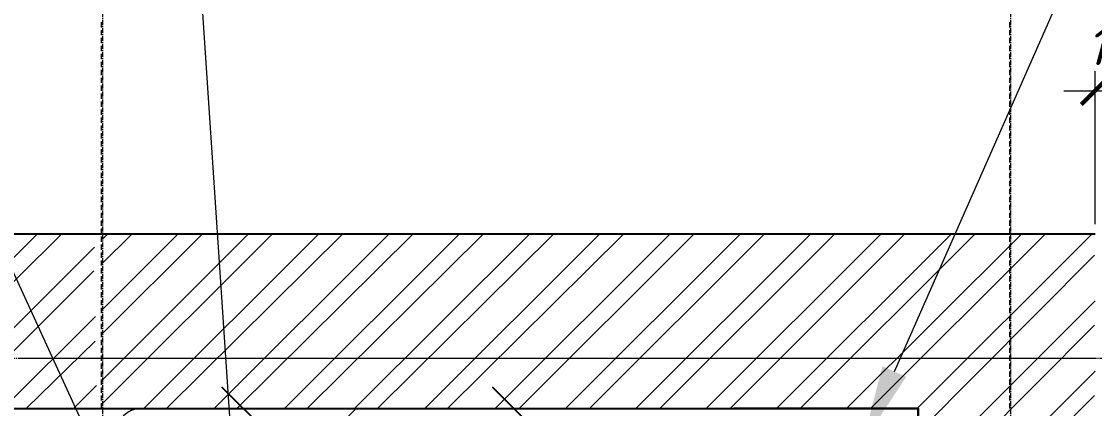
# Model space of a CAD drawing. Header units: millimetres. Extents: x -10178924 to 11692288, y -947381 to 58396.
# Drawn here: x 773199 to 776626, y -780951 to -779713 of the extents above; entities that cross this region are included whole.
import ezdxf

# ---------------------------------------------------------------- set-up
doc = ezdxf.new("R2010")
doc.units = ezdxf.units.MM
doc.linetypes.add('осевая', pattern=[50.8, 31.75, -6.35, 6.35, -6.35])
for name, color, linetype, lineweight in [('PDF _0', 7, 'Continuous', 9), ('PDF _Текст', 7, 'Continuous', 5), ('Размеры клад.', 7, 'Continuous', 0), ('Размеры осевые', 153, 'Continuous', 9), ('Стены.1', 7, 'Continuous', 25), ('ШТРИХОВКА', 252, 'Continuous', 15)]:
    doc.layers.add(name, color=color, linetype=linetype, lineweight=lineweight)
for name, color, linetype in [('PDF _ВК_Выноски', 7, 'Continuous'), ('PDF _Стены внутр.1', 7, 'Continuous'), ('PDF _Стены.1', 7, 'Continuous')]:
    doc.layers.add(name, color=color, linetype=linetype)
for name, color, linetype, true_color in [('PDF _Перегородки', 7, 'Continuous', 0x0037dd), ('PDF _Размеры осевые', 7, 'Continuous', 0x5d6970), ('PDF _САНТЕХНИКА', 140, 'Continuous', 0x00bfff), ('PDF _Стены отделка', 7, 'Continuous', 0xb505c2), ('PDF _штриховка', 7, 'Continuous', 0x95834a)]:
    doc.layers.add(name, color=color, linetype=linetype, true_color=true_color)
doc.styles.add('GOST 2.304_new', font='isocpeui.ttf')
doc.dimstyles.new('SPDS 1_50', dxfattribs={"dimscale": 50, "dimtxt": 2.5, "dimasz": 1.77, "dimexe": 1.25, "dimexo": 0.625, "dimtad": 1, "dimdec": 0, "dimrnd": 0.001, "dimtxsty": 'GOST 2.304_new', "dimblk": 'ARCHTICK', "dimcen": 2.5, "dimdle": 2, "dimclrt": 256, "dimadec": 0, "dimazin": 2, "dimtfac": 0.75, "dimtdec": 0, "dimtmove": 1, "dimatfit": 3, "dimfxl": 1, "dimtolj": 1, "dimlwd": 9, "dimlwe": 9, "dimarcsym": 0})

# ---------------------------------------------------------------- blocks, each defined once
blk = doc.blocks.new('_ArchTick')
at = {"color": 0, "linetype": 'ByBlock', "const_width": 0.15}
blk.add_lwpolyline([(-0.5, -0.5), (0.5, 0.5)], dxfattribs=at)
blk = doc.blocks.new('*D2650')
at = {"layer": 'Defpoints', "color": 0, "ltscale": 100, "transparency": 16777216}
for p in [(54419.4, 855.6), (54269.4, 398.1), (54419.4, 398.1)]:
    blk.add_point(p, dxfattribs=at)
at = {"layer": 'Размеры клад.', "color": 0, "lineweight": 9, "ltscale": 100, "transparency": 16777216}
for p, q in [((54269.4, 429.3), (54269.4, 918.1)), ((54419.4, 429.3), (54419.4, 918.1)), ((54169.4, 855.6), (54519.4, 855.6))]:
    blk.add_line(p, q, dxfattribs=at)
at = {"layer": 'Размеры клад.', "color": 0, "lineweight": 9, "ltscale": 100, "transparency": 16777216, "xscale": 88.5, "yscale": 88.5, "zscale": 88.5, "rotation": 180}
blk.add_blockref('_ArchTick', (54269.4, 855.6), dxfattribs=at)
at = {"layer": 'Размеры клад.', "color": 0, "lineweight": 9, "ltscale": 100, "transparency": 16777216, "xscale": 88.5, "yscale": 88.5, "zscale": 88.5}
blk.add_blockref('_ArchTick', (54419.4, 855.6), dxfattribs=at)
at = {"layer": 'Размеры клад.', "ltscale": 100, "transparency": 16777216, "insert": (54359.7, 1000.3), "char_height": 125, "attachment_point": 5, "style": 'GOST 2.304_new'}
blk.add_mtext('\\A1;150', dxfattribs=at)
blk = doc.blocks.new('_Oblique')
at = {"color": 0, "linetype": 'ByBlock', "lineweight": -2}
blk.add_line((-0.5, -0.5), (0.5, 0.5), dxfattribs=at)
blk = doc.blocks.new('A$C5282721b')
at = {"layer": 'ШТРИХОВКА', "ltscale": 100, "true_color": 0x000000, "transparency": 33554687}
h = blk.add_hatch(dxfattribs=at)
h.set_pattern_fill('ANSI31', color=18, scale=50)
h.set_pattern_definition([(45, (-79853.01, 26279.86), (-112.2532, 112.2532), [])])
h.paths.add_polyline_path([(54269.391, -3939.953), (54269.391, 398.057), (51072.983, 398.057), (51081.553, -161.943), (53709.571, -162.311), (53709.571, -3940.43)])
h.paths.add_polyline_path([(30340.503, -4591.943), (29940.503, -4591.943), (29940.683, -5161.423), (30340.683, -5161.423)])
h.paths.add_polyline_path([(29940.503, -3521.943), (30340.503, -3521.908), (30340.683, -162.311), (50990.793, -161.943), (51100, -161.943), (51100, 398.057), (29940.503, 398.057)])
at = {"layer": 'Размеры осевые', "color": 251, "linetype": 'осевая', "ltscale": 0.5, "transparency": 33554687}
for p, q in [((51100, -19000), (51100, 1500)), ((54000, -19000), (54000, 1500)), ((-9750, 0), (57900, 0))]:
    blk.add_line(p, q, dxfattribs=at)
at = {"layer": 'Стены.1', "color": 18, "linetype": 'Continuous', "true_color": 0x000000, "transparency": 33554687, "flags": 128}
blk.add_lwpolyline([(-473.077, 398.057), (54269.391, 398.057)], dxfattribs=at)
at = {"layer": 'PDF _Стены отделка', "ltscale": 0.1, "transparency": 33554687, "xscale": 140.0000000000001, "yscale": 140.0000000000001, "zscale": 140.0000000000001, "rotation": 90}
for p in [(51550.797, -161.943), (52414.717, -161.943)]:
    blk.add_blockref('_Oblique', p, dxfattribs=at)
at = {"layer": 'Размеры клад.', "color": 18, "ltscale": 100, "true_color": 0x000000, "transparency": 33554687}
dim = blk.add_linear_dim(base=(54419.391, 855.581), p1=(54269.391, 398.057), p2=(54419.391, 398.057), dimstyle='SPDS 1_50', dxfattribs=at)
dim.commit()
dim.dimension.update_dxf_attribs({"geometry": '*D2650', "text_midpoint": (54359.681, 906.547), "dimtype": 128})

msp = doc.modelspace()

# ---------------------------------------------------------------- linework, layer by layer
at = {"layer": 'PDF _0', "color": 1, "lineweight": 25}
msp.add_lwpolyline([(776063, -780951.3), (776063, -781611.7), (776063, -780951.3), (775474.6, -780951.3)], dxfattribs=at)
at = {"layer": 'PDF _ВК_Выноски', "transparency": 33554559}
msp.add_solid([(776024.9, -780849.7), (775885.2, -781061.4), (775948.7, -780815.8)], dxfattribs=at)
at = {"layer": 'PDF _Перегородки', "color": 5, "lineweight": 20}
msp.add_lwpolyline([(774225.7, -780993.6), (774268.1, -780951.3)], dxfattribs=at)
at = {"layer": 'PDF _Размеры осевые', "lineweight": 9}
for points in [[(773455.2, -779732.1), (773455.2, -779715.2)], [(776355.1, -779732.1), (776355.1, -779715.2)], [(773455.2, -779736.3), (773455.2, -779736.3)], [(773455.2, -779757.5), (773455.2, -779740.6)], [(776355.1, -779736.3), (776355.1, -779736.3)], [(776355.1, -779757.5), (776355.1, -779740.6)], [(773455.2, -779761.7), (773455.2, -779761.7)], [(773455.2, -779782.9), (773455.2, -779766)], [(773455.2, -779787.1), (773455.2, -779787.1)], [(773455.2, -779808.3), (773455.2, -779791.4)], [(776355.1, -779761.7), (776355.1, -779761.7)], [(776355.1, -779782.9), (776355.1, -779766)], [(776355.1, -779787.1), (776355.1, -779787.1)], [(776355.1, -779808.3), (776355.1, -779791.4)], [(773455.2, -779812.5), (773455.2, -779812.5)], [(773455.2, -779833.7), (773455.2, -779816.8)], [(776355.1, -779812.5), (776355.1, -779812.5)], [(776355.1, -779833.7), (776355.1, -779816.8)], [(773455.2, -779837.9), (773455.2, -779837.9)], [(773455.2, -779859.1), (773455.2, -779842.2)], [(776355.1, -779837.9), (776355.1, -779837.9)], [(776355.1, -779859.1), (776355.1, -779842.2)], [(773455.2, -779863.3), (773455.2, -779863.3)], [(773455.2, -779884.5), (773455.2, -779867.6)], [(773455.2, -779888.7), (773455.2, -779888.7)], [(773455.2, -779909.9), (773455.2, -779893)], [(776355.1, -779863.3), (776355.1, -779863.3)], [(776355.1, -779884.5), (776355.1, -779867.6)], [(776355.1, -779888.7), (776355.1, -779888.7)], [(776355.1, -779909.9), (776355.1, -779893)], [(773455.2, -779914.1), (773455.2, -779914.1)], [(773455.2, -779935.3), (773455.2, -779918.4)], [(776355.1, -779914.1), (776355.1, -779914.1)], [(776355.1, -779935.3), (776355.1, -779918.4)], [(773455.2, -779939.5), (773455.2, -779939.5)], [(773455.2, -779960.7), (773455.2, -779943.8)], [(776355.1, -779939.5), (776355.1, -779939.5)], [(776355.1, -779960.7), (776355.1, -779943.8)], [(773455.2, -779964.9), (773455.2, -779964.9)], [(773455.2, -779986.1), (773455.2, -779969.2)], [(773455.2, -779990.3), (773455.2, -779990.3)], [(773455.2, -780011.5), (773455.2, -779994.6)], [(776355.1, -779964.9), (776355.1, -779964.9)], [(776355.1, -779986.1), (776355.1, -779969.2)], [(776355.1, -779990.3), (776355.1, -779990.3)], [(776355.1, -780011.5), (776355.1, -779994.6)], [(773455.2, -780015.7), (773455.2, -780015.7)], [(773455.2, -780036.9), (773455.2, -780020)], [(776355.1, -780015.7), (776355.1, -780015.7)], [(776355.1, -780036.9), (776355.1, -780020)], [(773455.2, -780041.1), (773455.2, -780041.1)], [(773455.2, -780062.3), (773455.2, -780045.4)], [(776355.1, -780041.1), (776355.1, -780041.1)], [(776355.1, -780062.3), (776355.1, -780045.4)], [(773455.2, -780066.5), (773455.2, -780066.5)], [(773455.2, -780087.7), (773455.2, -780070.8)], [(773455.2, -780091.9), (773455.2, -780091.9)], [(773455.2, -780113.1), (773455.2, -780096.2)], [(776355.1, -780066.5), (776355.1, -780066.5)], [(776355.1, -780087.7), (776355.1, -780070.8)], [(776355.1, -780091.9), (776355.1, -780091.9)], [(776355.1, -780113.1), (776355.1, -780096.2)], [(773455.2, -780117.3), (773455.2, -780117.3)], [(773455.2, -780138.5), (773455.2, -780121.6)], [(776355.1, -780117.3), (776355.1, -780117.3)], [(776355.1, -780138.5), (776355.1, -780121.6)], [(773455.2, -780142.7), (773455.2, -780142.7)], [(773455.2, -780163.9), (773455.2, -780147)], [(773455.2, -780168.1), (773455.2, -780168.1)], [(776355.1, -780142.7), (776355.1, -780142.7)], [(776355.1, -780163.9), (776355.1, -780147)], [(776355.1, -780168.1), (776355.1, -780168.1)], [(773455.2, -780189.3), (773455.2, -780172.4)], [(773455.2, -780193.5), (773455.2, -780193.5)], [(773455.2, -780214.7), (773455.2, -780197.8)], [(776355.1, -780189.3), (776355.1, -780172.4)], [(776355.1, -780193.5), (776355.1, -780193.5)], [(776355.1, -780214.7), (776355.1, -780197.8)], [(773455.2, -780218.9), (773455.2, -780218.9)], [(773455.2, -780240.1), (773455.2, -780223.2)], [(776355.1, -780218.9), (776355.1, -780218.9)], [(776355.1, -780240.1), (776355.1, -780223.2)], [(773455.2, -780244.3), (773455.2, -780244.3)], [(773455.2, -780265.5), (773455.2, -780248.6)], [(773455.2, -780269.7), (773455.2, -780269.7)], [(776355.1, -780244.3), (776355.1, -780244.3)], [(776355.1, -780265.5), (776355.1, -780248.6)], [(776355.1, -780269.7), (776355.1, -780269.7)], [(773455.2, -780290.9), (773455.2, -780274)], [(773455.2, -780295.1), (773455.2, -780295.1)], [(773455.2, -780316.3), (773455.2, -780299.4)], [(776355.1, -780290.9), (776355.1, -780274)], [(776355.1, -780295.1), (776355.1, -780295.1)], [(776355.1, -780316.3), (776355.1, -780299.4)], [(773455.2, -780320.5), (773455.2, -780320.5)], [(773455.2, -780341.7), (773455.2, -780324.8)], [(776355.1, -780320.5), (776355.1, -780320.5)], [(776355.1, -780341.7), (776355.1, -780324.8)], [(773455.2, -780345.9), (773455.2, -780345.9)], [(773455.2, -780367.1), (773455.2, -780350.2)], [(773455.2, -780371.3), (773455.2, -780371.3)], [(776355.1, -780345.9), (776355.1, -780345.9)], [(776355.1, -780367.1), (776355.1, -780350.2)], [(776355.1, -780371.3), (776355.1, -780371.3)], [(773455.2, -780392.5), (773455.2, -780375.6)], [(773455.2, -780396.7), (773455.2, -780396.7)], [(773455.2, -780417.9), (773455.2, -780401)], [(776355.1, -780392.5), (776355.1, -780375.6)], [(776355.1, -780396.7), (776355.1, -780396.7)], [(776355.1, -780417.9), (776355.1, -780401)], [(773455.2, -780422.1), (773455.2, -780422.1)], [(773455.2, -780443.3), (773455.2, -780426.4)], [(776355.1, -780422.1), (776355.1, -780422.1)], [(776355.1, -780443.3), (776355.1, -780426.4)], [(773455.2, -780447.5), (773455.2, -780447.5)], [(773455.2, -780468.7), (773455.2, -780451.8)], [(773455.2, -780472.9), (773455.2, -780472.9)], [(776355.1, -780447.5), (776355.1, -780447.5)], [(776355.1, -780468.7), (776355.1, -780451.8)], [(776355.1, -780472.9), (776355.1, -780472.9)], [(773455.2, -780494.1), (773455.2, -780477.2)], [(773455.2, -780498.3), (773455.2, -780498.3)], [(773455.2, -780519.5), (773455.2, -780502.6)], [(776355.1, -780494.1), (776355.1, -780477.2)], [(776355.1, -780498.3), (776355.1, -780498.3)], [(776355.1, -780519.5), (776355.1, -780502.6)], [(773455.2, -780523.7), (773455.2, -780523.7)], [(773455.2, -780544.9), (773455.2, -780528)], [(776355.1, -780523.7), (776355.1, -780523.7)], [(776355.1, -780544.9), (776355.1, -780528)], [(773455.2, -780549.1), (773455.2, -780549.1)], [(773455.2, -780570.3), (773455.2, -780553.4)], [(773455.2, -780574.5), (773455.2, -780574.5)], [(773455.2, -780595.7), (773455.2, -780578.8)], [(776355.1, -780549.1), (776355.1, -780549.1)], [(776355.1, -780570.3), (776355.1, -780553.4)], [(776355.1, -780574.5), (776355.1, -780574.5)], [(776355.1, -780595.7), (776355.1, -780578.8)], [(773455.2, -780599.9), (773455.2, -780599.9)], [(773455.2, -780621.1), (773455.2, -780604.2)], [(776355.1, -780599.9), (776355.1, -780599.9)], [(776355.1, -780621.1), (776355.1, -780604.2)], [(773455.2, -780625.3), (773455.2, -780625.3)], [(773455.2, -780646.5), (773455.2, -780629.6)], [(776355.1, -780625.3), (776355.1, -780625.3)], [(776355.1, -780646.5), (776355.1, -780629.6)], [(773455.2, -780650.7), (773455.2, -780650.7)], [(773455.2, -780671.9), (773455.2, -780655)], [(773455.2, -780676.1), (773455.2, -780676.1)], [(773455.2, -780697.3), (773455.2, -780680.4)], [(776355.1, -780650.7), (776355.1, -780650.7)], [(776355.1, -780671.9), (776355.1, -780655)], [(776355.1, -780676.1), (776355.1, -780676.1)], [(776355.1, -780697.3), (776355.1, -780680.4)], [(773455.2, -780701.5), (773455.2, -780701.5)], [(773455.2, -780722.7), (773455.2, -780705.8)], [(776355.1, -780701.5), (776355.1, -780701.5)], [(776355.1, -780722.7), (776355.1, -780705.8)], [(773455.2, -780726.9), (773455.2, -780726.9)], [(773455.2, -780748.1), (773455.2, -780731.2)], [(776355.1, -780726.9), (776355.1, -780726.9)], [(776355.1, -780748.1), (776355.1, -780731.2)], [(773455.2, -780752.3), (773455.2, -780752.3)], [(773455.2, -780773.5), (773455.2, -780756.6)], [(773455.2, -780777.7), (773455.2, -780777.7)], [(773455.2, -780798.9), (773455.2, -780782)], [(776355.1, -780752.3), (776355.1, -780752.3)], [(776355.1, -780773.5), (776355.1, -780756.6)], [(776355.1, -780777.7), (776355.1, -780777.7)], [(776355.1, -780798.9), (776355.1, -780782)], [(773201.2, -780790.4), (773205.5, -780790.4), (773222.4, -780790.4)], [(773226.6, -780790.4), (773230.9, -780790.4), (773247.8, -780790.4)], [(773252, -780790.4), (773256.3, -780790.4), (773273.2, -780790.4)], [(773277.4, -780790.4), (773281.7, -780790.4), (773298.6, -780790.4)], [(773302.8, -780790.4), (773307.1, -780790.4), (773324, -780790.4)], [(773328.2, -780790.4), (773332.5, -780790.4), (773349.4, -780790.4)], [(773353.6, -780790.4), (773357.9, -780790.4), (773374.8, -780790.4)], [(773379, -780790.4), (773383.3, -780790.4), (773400.2, -780790.4)], [(773404.4, -780790.4), (773408.7, -780790.4), (773425.6, -780790.4)], [(773429.8, -780790.4), (773434.1, -780790.4), (773451, -780790.4)], [(773455.2, -780790.4), (773459.5, -780790.4), (773476.4, -780790.4)], [(773455.2, -780803.1), (773455.2, -780803.1)], [(773455.2, -780824.3), (773455.2, -780807.4)], [(773480.6, -780790.4), (773484.9, -780790.4), (773501.8, -780790.4)], [(773506, -780790.4), (773510.3, -780790.4), (773527.2, -780790.4)], [(773531.4, -780790.4), (773535.7, -780790.4), (773552.6, -780790.4)], [(773556.8, -780790.4), (773561.1, -780790.4), (773578, -780790.4)], [(773582.3, -780790.4), (773586.5, -780790.4), (773603.4, -780790.4)], [(773607.6, -780790.4), (773611.9, -780790.4), (773628.8, -780790.4)], [(773633, -780790.4), (773637.3, -780790.4), (773654.2, -780790.4)], [(773658.4, -780790.4), (773662.7, -780790.4), (773679.6, -780790.4)], [(773683.8, -780790.4), (773688.1, -780790.4), (773705, -780790.4)], [(773709.3, -780790.4), (773713.5, -780790.4), (773730.4, -780790.4)], [(773734.6, -780790.4), (773738.9, -780790.4), (773755.8, -780790.4)], [(773760, -780790.4), (773764.3, -780790.4), (773781.2, -780790.4)], [(773785.4, -780790.4), (773789.7, -780790.4), (773806.6, -780790.4)], [(773810.9, -780790.4), (773815.1, -780790.4), (773832, -780790.4)], [(773836.3, -780790.4), (773840.5, -780790.4), (773857.4, -780790.4)], [(773861.6, -780790.4), (773865.9, -780790.4), (773882.8, -780790.4)], [(773887, -780790.4), (773891.3, -780790.4), (773908.2, -780790.4)], [(773912.4, -780790.4), (773916.7, -780790.4), (773933.6, -780790.4)], [(773937.9, -780790.4), (773942.1, -780790.4), (773959, -780790.4)], [(773963.3, -780790.4), (773967.5, -780790.4), (773984.4, -780790.4)], [(773988.6, -780790.4), (773992.9, -780790.4), (774009.8, -780790.4)], [(774014.1, -780790.4), (774018.3, -780790.4), (774035.2, -780790.4)], [(774039.5, -780790.4), (774043.7, -780790.4), (774060.6, -780790.4)], [(774064.9, -780790.4), (774069.1, -780790.4), (774086, -780790.4)], [(774090.3, -780790.4), (774094.5, -780790.4), (774111.4, -780790.4)], [(774115.6, -780790.4), (774119.9, -780790.4), (774136.8, -780790.4)], [(774141.1, -780790.4), (774145.3, -780790.4), (774162.2, -780790.4)], [(774166.5, -780790.4), (774170.7, -780790.4), (774187.6, -780790.4)], [(774191.9, -780790.4), (774196.1, -780790.4), (774213, -780790.4)], [(774217.3, -780790.4), (774221.5, -780790.4), (774238.4, -780790.4)], [(774242.7, -780790.4), (774246.9, -780790.4), (774263.8, -780790.4)], [(774268.1, -780790.4), (774272.3, -780790.4), (774289.2, -780790.4)], [(774293.5, -780790.4), (774297.7, -780790.4), (774314.6, -780790.4)], [(774318.9, -780790.4), (774323.1, -780790.4), (774340, -780790.4)], [(774344.3, -780790.4), (774348.5, -780790.4), (774365.4, -780790.4)], [(774369.7, -780790.4), (774373.9, -780790.4), (774390.8, -780790.4)], [(774395.1, -780790.4), (774399.3, -780790.4), (774416.2, -780790.4)], [(774420.5, -780790.4), (774424.7, -780790.4), (774441.6, -780790.4)], [(774445.9, -780790.4), (774450.1, -780790.4), (774467, -780790.4)], [(774471.3, -780790.4), (774475.5, -780790.4), (774492.4, -780790.4)], [(774496.7, -780790.4), (774500.9, -780790.4), (774517.8, -780790.4)], [(774522.1, -780790.4), (774526.3, -780790.4), (774543.2, -780790.4)], [(774547.5, -780790.4), (774551.7, -780790.4), (774568.6, -780790.4)], [(774572.9, -780790.4), (774577.1, -780790.4), (774594, -780790.4)], [(774598.3, -780790.4), (774602.5, -780790.4), (774619.4, -780790.4)], [(774623.7, -780790.4), (774627.9, -780790.4), (774644.8, -780790.4)], [(774649.1, -780790.4), (774653.3, -780790.4), (774670.2, -780790.4)], [(774674.5, -780790.4), (774678.7, -780790.4), (774695.6, -780790.4)], [(774699.9, -780790.4), (774704.1, -780790.4), (774721, -780790.4)], [(774725.3, -780790.4), (774729.5, -780790.4), (774746.4, -780790.4)], [(774750.7, -780790.4), (774754.9, -780790.4), (774771.8, -780790.4)], [(774776.1, -780790.4), (774780.3, -780790.4), (774797.2, -780790.4)], [(774801.5, -780790.4), (774805.7, -780790.4), (774822.6, -780790.4)], [(774826.9, -780790.4), (774831.1, -780790.4), (774848, -780790.4)], [(774852.3, -780790.4), (774856.5, -780790.4), (774873.4, -780790.4)], [(774877.7, -780790.4), (774881.9, -780790.4), (774898.8, -780790.4)], [(774903.1, -780790.4), (774907.3, -780790.4), (774924.2, -780790.4)], [(774928.5, -780790.4), (774932.7, -780790.4), (774949.6, -780790.4)], [(774953.9, -780790.4), (774958.1, -780790.4), (774975, -780790.4)], [(774979.3, -780790.4), (774983.5, -780790.4), (775000.4, -780790.4)], [(775004.7, -780790.4), (775008.9, -780790.4), (775025.8, -780790.4)], [(775030.1, -780790.4), (775034.3, -780790.4), (775051.2, -780790.4)], [(775055.5, -780790.4), (775059.7, -780790.4), (775076.6, -780790.4)], [(775080.9, -780790.4), (775085.1, -780790.4), (775102, -780790.4)], [(775106.3, -780790.4), (775110.5, -780790.4), (775127.4, -780790.4)], [(775131.7, -780790.4), (775135.9, -780790.4), (775152.8, -780790.4)], [(775157.1, -780790.4), (775161.3, -780790.4), (775178.2, -780790.4)], [(775182.5, -780790.4), (775186.7, -780790.4), (775203.6, -780790.4)], [(775207.9, -780790.4), (775212.1, -780790.4), (775229, -780790.4)], [(775233.3, -780790.4), (775237.5, -780790.4), (775254.4, -780790.4)], [(775258.7, -780790.4), (775262.9, -780790.4), (775279.8, -780790.4)], [(775284.1, -780790.4), (775288.3, -780790.4), (775305.2, -780790.4)], [(775309.5, -780790.4), (775313.7, -780790.4), (775330.6, -780790.4)], [(775334.9, -780790.4), (775339.1, -780790.4), (775356, -780790.4)], [(775360.3, -780790.4), (775364.5, -780790.4), (775381.4, -780790.4)], [(775385.7, -780790.4), (775389.9, -780790.4), (775406.8, -780790.4)], [(775411.1, -780790.4), (775415.3, -780790.4), (775432.2, -780790.4)], [(775436.5, -780790.4), (775440.7, -780790.4), (775457.6, -780790.4)], [(775461.9, -780790.4), (775466.1, -780790.4), (775483, -780790.4)], [(775487.3, -780790.4), (775491.5, -780790.4), (775508.4, -780790.4)], [(775512.7, -780790.4), (775516.9, -780790.4), (775533.8, -780790.4)], [(775538.1, -780790.4), (775542.3, -780790.4), (775559.2, -780790.4)], [(775563.5, -780790.4), (775567.7, -780790.4), (775584.6, -780790.4)], [(775588.9, -780790.4), (775593.1, -780790.4), (775610, -780790.4)], [(775614.3, -780790.4), (775618.5, -780790.4), (775635.4, -780790.4)], [(775639.7, -780790.4), (775643.9, -780790.4), (775660.8, -780790.4)], [(775665.1, -780790.4), (775669.3, -780790.4), (775686.2, -780790.4)], [(775690.5, -780790.4), (775694.7, -780790.4), (775711.6, -780790.4)], [(775715.9, -780790.4), (775720.1, -780790.4), (775737, -780790.4)], [(775741.3, -780790.4), (775745.5, -780790.4), (775762.4, -780790.4)], [(775766.7, -780790.4), (775770.9, -780790.4), (775787.8, -780790.4)], [(775792.1, -780790.4), (775796.3, -780790.4), (775813.2, -780790.4)], [(775817.5, -780790.4), (775821.7, -780790.4), (775838.6, -780790.4)], [(775842.9, -780790.4), (775847.1, -780790.4), (775864, -780790.4)], [(775868.3, -780790.4), (775872.5, -780790.4), (775889.4, -780790.4)], [(775893.7, -780790.4), (775897.9, -780790.4), (775914.8, -780790.4)], [(775919.1, -780790.4), (775923.3, -780790.4), (775940.2, -780790.4)], [(775944.5, -780790.4), (775948.7, -780790.4), (775965.6, -780790.4)], [(775969.9, -780790.4), (775974.1, -780790.4), (775991, -780790.4)], [(775995.3, -780790.4), (775999.5, -780790.4), (776016.4, -780790.4)], [(776020.7, -780790.4), (776024.9, -780790.4), (776041.8, -780790.4)], [(776046.1, -780790.4), (776050.3, -780790.4), (776067.2, -780790.4)], [(776071.5, -780790.4), (776075.7, -780790.4), (776092.6, -780790.4)], [(776096.9, -780790.4), (776101.1, -780790.4), (776118, -780790.4)], [(776122.3, -780790.4), (776126.5, -780790.4), (776143.4, -780790.4)], [(776147.7, -780790.4), (776151.9, -780790.4), (776168.8, -780790.4)], [(776173.1, -780790.4), (776177.3, -780790.4), (776194.2, -780790.4)], [(776198.5, -780790.4), (776202.7, -780790.4), (776219.6, -780790.4)], [(776223.9, -780790.4), (776228.1, -780790.4), (776245, -780790.4)], [(776249.3, -780790.4), (776253.5, -780790.4), (776270.4, -780790.4)], [(776274.7, -780790.4), (776278.9, -780790.4), (776295.8, -780790.4)], [(776300.1, -780790.4), (776304.3, -780790.4), (776321.2, -780790.4)], [(776325.5, -780790.4), (776329.7, -780790.4), (776346.6, -780790.4)], [(776350.9, -780790.4), (776355.1, -780790.4), (776372, -780790.4)], [(776355.1, -780803.1), (776355.1, -780803.1)], [(776355.1, -780824.3), (776355.1, -780807.4)], [(776376.3, -780790.4), (776380.5, -780790.4), (776397.4, -780790.4)], [(776401.7, -780790.4), (776405.9, -780790.4), (776422.8, -780790.4)], [(776427.1, -780790.4), (776431.3, -780790.4), (776448.2, -780790.4)], [(776452.5, -780790.4), (776456.7, -780790.4), (776473.6, -780790.4)], [(776477.9, -780790.4), (776482.1, -780790.4), (776499, -780790.4)], [(776503.3, -780790.4), (776507.5, -780790.4), (776524.4, -780790.4)], [(776528.7, -780790.4), (776532.9, -780790.4), (776549.8, -780790.4)], [(776554.1, -780790.4), (776558.3, -780790.4), (776575.2, -780790.4)], [(776579.5, -780790.4), (776583.7, -780790.4), (776600.6, -780790.4)], [(776604.9, -780790.4), (776609.1, -780790.4), (776626, -780790.4)], [(773455.2, -780828.5), (773455.2, -780828.5)], [(773455.2, -780849.7), (773455.2, -780832.8)], [(776355.1, -780828.5), (776355.1, -780828.5)], [(776355.1, -780849.7), (776355.1, -780832.8)], [(773455.2, -780853.9), (773455.2, -780853.9)], [(773455.2, -780875.1), (773455.2, -780858.2)], [(773455.2, -780879.3), (773455.2, -780879.3)], [(773455.2, -780900.5), (773455.2, -780883.6)], [(776355.1, -780853.9), (776355.1, -780853.9)], [(776355.1, -780875.1), (776355.1, -780858.2)], [(776355.1, -780879.3), (776355.1, -780879.3)], [(776355.1, -780900.5), (776355.1, -780883.6)], [(773455.2, -780904.7), (773455.2, -780904.7)], [(773455.2, -780925.9), (773455.2, -780909)], [(776355.1, -780904.7), (776355.1, -780904.7)], [(776355.1, -780925.9), (776355.1, -780909)], [(773455.2, -780930.1), (773455.2, -780930.1)], [(773455.2, -780951.3), (773455.2, -780934.4)], [(776355.1, -780930.1), (776355.1, -780930.1)], [(776355.1, -780951.3), (776355.1, -780934.4)]]:
    msp.add_lwpolyline(points, dxfattribs=at)
at = {"layer": 'PDF _САНТЕХНИКА', "lineweight": 9}
msp.add_lwpolyline([(773582.3, -780951.3), (774200.3, -780951.3)], dxfattribs=at)
msp.add_arc((773580.1, -781029.6), 78.3, 90.0011, 179.9989, dxfattribs=at)
at = {"layer": 'PDF _Стены внутр.1', "lineweight": 25}
msp.add_lwpolyline([(773218.2, -780951.3), (773497.6, -780951.3)], dxfattribs=at)
at = {"layer": 'PDF _Стены.1', "lineweight": 25}
for points in [[(721884.4, -780392.5), (776623.8, -780392.5)], [(722443.2, -780951.3), (776060.8, -780951.3)], [(770229.4, -780951.3), (773218.1, -780951.3)], [(773497.6, -780951.3), (776062.9, -780951.3)], [(776063, -780951.3), (776063, -784172.8)]]:
    msp.add_lwpolyline(points, dxfattribs=at)
at = {"layer": 'PDF _Текст'}
for points in [[(773865.9, -780993.6), (773468, -775029.1), (773366.4, -775029.1), (771118.5, -775029.1)], [(773997.1, -782314.5), (771347.1, -776523.4), (771245.5, -776523.4), (768544.8, -776523.4)], [(775986.8, -780832.8), (777743.6, -776845.1), (777845.2, -776845.1), (780545.9, -776845.1)]]:
    msp.add_lwpolyline(points, dxfattribs=at)
at = {"layer": 'PDF _штриховка', "color": 251, "lineweight": 5, "true_color": 0x636466}
for points in [[(772765.2, -780951.3), (773328.2, -780392.5)], [(773455.2, -780489.9), (773552.6, -780392.5)], [(773455.2, -780714.2), (773777, -780392.5)], [(773455.2, -780938.6), (774001.3, -780392.5)], [(773662.7, -780951.3), (774225.7, -780392.5)], [(773887, -780951.3), (774450.1, -780392.5)], [(774111.4, -780951.3), (774674.4, -780392.5)], [(774335.8, -780951.3), (774898.8, -780392.5)], [(774560.2, -780951.3), (775123.2, -780392.5)], [(774788.8, -780951.3), (775347.5, -780392.5)], [(775013.1, -780951.3), (775571.9, -780392.5)], [(775237.5, -780951.3), (775796.3, -780392.5)], [(775461.9, -780951.3), (776020.6, -780392.5)], [(775686.2, -780951.3), (776245, -780392.5)], [(775910.6, -780951.3), (776469.4, -780392.5)], [(776067.2, -781023.3), (776626, -780460.3)], [(772989.6, -780951.3), (773429.8, -780511.1)], [(776067.2, -781247.6), (776626, -780684.6)], [(773213.9, -780951.3), (773434.1, -780735.4)], [(776067.2, -781472), (776626, -780909)], [(773438.3, -780951.3), (773438.3, -780951.3)]]:
    msp.add_lwpolyline(points, dxfattribs=at)

# ---------------------------------------------------------------- block references
msp.add_blockref('A$C5282721b', (722358.6, -780790.4))

doc.saveas('drawing.dxf')
